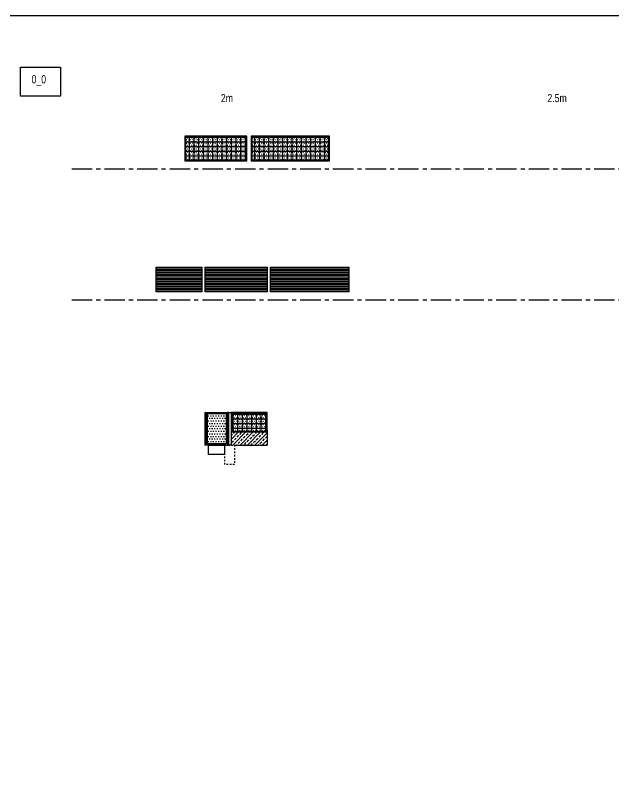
# Model space of a CAD drawing. Header units: metres. Extents: x -21 to 591, y -28 to 288.
# Drawn here: x 271.37 to 308.01, y 240.2 to 287.64 of the extents above; entities that cross this region are included whole.
import ezdxf

# ---------------------------------------------------------------- set-up
doc = ezdxf.new("R2010")
doc.units = ezdxf.units.M
doc.linetypes.add('CENTER', pattern=[2, 1.25, -0.25, 0.25, -0.25])
doc.linetypes.add('DASHED', pattern=[0.75, 0.5, -0.25])
doc.layers.add('m_panele', color=7, linetype='Continuous')
doc.layers.add('m_podwaliny', color=8, linetype='Continuous')
doc.styles.add('CDMSTYLE', font='CDMSIMPL', dxfattribs={"width": 0.8, "bigfont": 'CDMBIGPL'})
pattern_1 = [(90, (-1e-12, -1), (-0.28575, 6e-17), []), (180, (-1e-12, -1), (-6e-17, -0.28575), [])]
pattern_2 = [(0, (-1e-12, -1), (0.0555625, 0.111125), [0, -0.111125])]
pattern_3 = [(0, (-344.70027, -270.53981), (3e-17, 0.09525), [])]

# ---------------------------------------------------------------- blocks, each defined once
blk = doc.blocks.new('0_0')
at = {"color": 1, "linetype": 'Continuous', "lineweight": 25}
blk.add_lwpolyline([(0, 0), (0.001, 0)], dxfattribs=at)
blk = doc.blocks.new('P_4_2_1')
at = {"layer": 'm_panele'}
h = blk.add_hatch(color=251, dxfattribs=at)
h.paths.add_polyline_path([(3.9, 2), (0.1, 2), (0.1, 0.5), (3.9, 0.5)])
h.paths.add_polyline_path([(3.85, 0.55), (0.15, 0.55), (0.15, 1.95), (3.85, 1.95)], flags=16)
h = blk.add_hatch(dxfattribs=at)
h.set_pattern_fill('ANSI37', color=251, scale=0.09, angle=45, style=0)
h.set_pattern_definition(pattern_1)
h.paths.add_polyline_path([(3.85, 1.95), (0.15, 1.95), (0.15, 0.55), (3.85, 0.55)])
h = blk.add_hatch(dxfattribs=at)
h.set_pattern_fill('DOTS', color=95, scale=0.07, style=0)
h.set_pattern_definition(pattern_2)
h.paths.add_polyline_path([(3.85, 1.95), (0.15, 1.95), (0.15, 0.55), (3.85, 0.55)])
at = {"layer": 'm_panele', "color": 251}
blk.add_lwpolyline([(0.1, 0.5), (3.9, 0.5), (3.9, 2), (0.1, 2), (0.1, 0.5)], dxfattribs=at)
blk.add_lwpolyline([(0.15, 0.55), (3.85, 0.55), (3.85, 1.95), (0.15, 1.95)], close=True, dxfattribs=at)
blk = doc.blocks.new('P_5_2_1')
at = {"layer": 'm_panele'}
h = blk.add_hatch(color=251, dxfattribs=at)
h.paths.add_polyline_path([(4.9, 2), (0.1, 2), (0.1, 0.5), (4.9, 0.5)])
h.paths.add_polyline_path([(4.85, 0.55), (0.15, 0.55), (0.15, 1.95), (4.85, 1.95)], flags=16)
h = blk.add_hatch(dxfattribs=at)
h.set_pattern_fill('ANSI37', color=251, scale=0.09, angle=45, style=0)
h.set_pattern_definition(pattern_1)
h.paths.add_polyline_path([(4.85, 1.95), (0.15, 1.95), (0.15, 0.55), (4.85, 0.55)])
h = blk.add_hatch(dxfattribs=at)
h.set_pattern_fill('DOTS', color=95, scale=0.07, style=0)
h.set_pattern_definition(pattern_2)
h.paths.add_polyline_path([(4.85, 1.95), (0.15, 1.95), (0.15, 0.55), (4.85, 0.55)])
at = {"layer": 'm_panele', "color": 251}
blk.add_lwpolyline([(0.1, 0.5), (4.9, 0.5), (4.9, 2), (0.1, 2), (0.1, 0.5)], dxfattribs=at)
blk.add_lwpolyline([(0.15, 0.55), (4.85, 0.55), (4.85, 1.95), (0.15, 1.95)], close=True, dxfattribs=at)
blk = doc.blocks.new('DZ_4_2_1')
at = {"layer": 'm_panele', "linetype": 'Continuous', "lineweight": 25}
h = blk.add_hatch(dxfattribs=at)
h.set_pattern_fill('DOTS', color=95, scale=0.1)
h.set_pattern_definition([(0, (-147.98, -221.39), (0.079375, 0.15875), [0, -0.15875])])
h.paths.add_polyline_path([(1.385, 2.04), (0.235, 2.04), (0.235, 1.13), (1.385, 1.13)])
h.paths.add_polyline_path([(1.385, 1.06), (0.235, 1.06), (0.235, 0.08), (1.385, 0.08)])
at = {"layer": 'm_panele'}
h = blk.add_hatch(color=251, dxfattribs=at)
h.paths.add_polyline_path([(3.892, 2.01), (1.7, 2.01), (1.7, 0.81), (3.892, 0.81)])
h.paths.add_polyline_path([(3.842, 0.86), (1.75, 0.86), (1.75, 1.96), (3.842, 1.96)], flags=16)
h = blk.add_hatch(dxfattribs=at)
h.set_pattern_fill('ANSI37', color=251, scale=0.09, angle=45, style=0)
h.set_pattern_definition([(90, (0.1, 0.31), (-0.28575, 6e-17), []), (180, (0.1, 0.31), (-6e-17, -0.28575), [])])
h.paths.add_polyline_path([(3.842, 1.96), (1.75, 1.96), (1.75, 0.86), (3.842, 0.86)])
h = blk.add_hatch(dxfattribs=at)
h.set_pattern_fill('DOTS', color=95, scale=0.07, style=0)
h.set_pattern_definition([(0, (0.1, 0.31), (0.0555625, 0.111125), [0, -0.111125])])
h.paths.add_polyline_path([(3.842, 1.96), (1.75, 1.96), (1.75, 0.86), (3.842, 0.86)])
h = blk.add_hatch(dxfattribs=at)
h.set_pattern_fill('ANSI33', color=8, scale=0.05, style=0)
h.set_pattern_definition([(45, (-151.2667, -223.5827), (-0.2245064, 0.2245064), []), (45, (-151.0422, -223.5827), (-0.2245064, 0.2245064), [0.15875, -0.079375])])
h.paths.add_polyline_path([(3.892, 0.81), (1.7, 0.81), (1.7, 0.01), (1.9, 0.01), (4.692, 0.01), (3.892, 0.01)])
at = {"layer": 'm_panele', "color": 8, "lineweight": 25}
blk.add_line((3.892, 0.91), (3.892, 0.01), dxfattribs=at)
at = {"layer": 'm_panele', "color": 8}
blk.add_line((1.9, 0.01), (3.892, 0.01), dxfattribs=at)
blk.add_line((1.9, 0.01), (3.892, 0.01), dxfattribs=at)
at = {"layer": 'm_panele', "color": 1, "linetype": 'Continuous', "lineweight": 25}
for points in [[(0.1, 2.01), (1.52, 2.01), (1.52, 0.01), (0.1, 0.01)], [(0.165, 2.01), (1.455, 2.01), (1.455, 0.01), (0.165, 0.01)], [(0.235, 1.94), (1.385, 1.94), (1.385, 0.08), (0.235, 0.08)], [(1.455, 0.01), (1.52, 0.01), (1.52, 2.01), (1.455, 2.01)], [(1.52, 2.01), (1.68, 2.01), (1.68, 0.01), (1.52, 0.01)], [(0.31, 0), (1.29, 0), (1.29, -0.58), (0.31, -0.58)]]:
    blk.add_lwpolyline(points, close=True, dxfattribs=at)
at = {"layer": 'm_panele', "color": 251}
blk.add_lwpolyline([(1.7, 0.81), (3.892, 0.81), (3.892, 2.01), (1.7, 2.01), (1.7, 0.81)], dxfattribs=at)
blk.add_lwpolyline([(1.75, 0.86), (3.842, 0.86), (3.842, 1.96), (1.75, 1.96)], close=True, dxfattribs=at)
at = {"layer": 'm_panele', "color": 1, "linetype": 'DASHED', "ltscale": 0.005}
blk.add_lwpolyline([(1.3, 0.01), (1.9, 0.01), (1.9, -1.19), (1.3, -1.19)], close=True, dxfattribs=at)
blk = doc.blocks.new('P_3_2_2')
at = {"layer": 'm_panele', "linetype": 'Continuous', "lineweight": 25}
h = blk.add_hatch(dxfattribs=at)
h.set_pattern_fill('ANSI31', scale=0.03, angle=315)
h.set_pattern_definition(pattern_3)
h.paths.add_polyline_path([(0.1, 2), (2.9, 2), (2.9, 0.5), (0.1, 0.5)])
at = {"layer": 'm_panele', "color": 1, "linetype": 'Continuous', "lineweight": 25}
blk.add_lwpolyline([(0.1, 2), (2.9, 2), (2.9, 0.5), (0.1, 0.5)], close=True, dxfattribs=at)
blk = doc.blocks.new('P_4_2_2')
at = {"layer": 'm_panele', "linetype": 'Continuous', "lineweight": 25}
h = blk.add_hatch(dxfattribs=at)
h.set_pattern_fill('ANSI31', scale=0.03, angle=315)
h.set_pattern_definition(pattern_3)
h.paths.add_polyline_path([(0.1, 2), (3.9, 2), (3.9, 0.5), (0.1, 0.5)])
at = {"layer": 'm_panele', "color": 1, "linetype": 'Continuous', "lineweight": 25}
blk.add_lwpolyline([(0.1, 2), (3.9, 2), (3.9, 0.5), (0.1, 0.5)], close=True, dxfattribs=at)
blk = doc.blocks.new('P_5_2_2')
at = {"layer": 'm_panele', "linetype": 'Continuous', "lineweight": 25}
h = blk.add_hatch(dxfattribs=at)
h.set_pattern_fill('ANSI31', scale=0.03, angle=315)
h.set_pattern_definition(pattern_3)
h.paths.add_polyline_path([(0.1, 2), (4.9, 2), (4.9, 0.5), (0.1, 0.5)])
at = {"layer": 'm_panele', "color": 1, "linetype": 'Continuous', "lineweight": 25}
blk.add_lwpolyline([(0.1, 2), (4.9, 2), (4.9, 0.5), (0.1, 0.5)], close=True, dxfattribs=at)

msp = doc.modelspace()

# ---------------------------------------------------------------- linework, layer by layer
at = {"color": 8, "linetype": 'CENTER', "lineweight": 25}
for p, q in [((274.8231, 278.2432), (493.7946, 278.2432)), ((274.8231, 270.2078), (493.7946, 270.2078))]:
    msp.add_line(p, q, dxfattribs=at)
at = {"color": 1, "linetype": 'Continuous', "lineweight": 25}
msp.add_lwpolyline([(219.7213, 287.6429), (590.5736, 287.6429), (590.5736, 190.9415), (219.7213, 190.9415)], close=True, dxfattribs=at)
at = {"layer": 'm_podwaliny', "color": 1, "linetype": 'Continuous', "lineweight": 25}
msp.add_lwpolyline([(274.134, 282.6874), (271.6782, 282.6874), (271.6782, 284.4812), (274.134, 284.4812)], close=True, dxfattribs=at)

# ---------------------------------------------------------------- block references
at = {"layer": 'm_panele', "color": 1, "linetype": 'Continuous', "lineweight": 25}
for name, p in [('P_4_2_1', (281.646, 278.2431)), ('P_5_2_1', (285.7044, 278.2431)), ('P_3_2_2', (279.9, 270.2078)), ('P_4_2_2', (282.9, 270.2078)), ('P_5_2_2', (286.9, 270.2078))]:
    msp.add_blockref(name, p, dxfattribs=at)
at = {"layer": 'm_panele', "color": 6, "linetype": 'Continuous', "lineweight": 25}
msp.add_blockref('DZ_4_2_1', (282.8975, 261.3065), dxfattribs=at)
at = {"layer": 'm_podwaliny', "color": 1, "linetype": 'Continuous', "lineweight": 25}
msp.add_blockref('0_0', (272.6919, 283.2358), dxfattribs=at)

# ---------------------------------------------------------------- texts
at = {"layer": 'm_panele', "color": 1, "linetype": 'Continuous', "lineweight": 25, "style": 'CDMSTYLE', "width": 0.8}
for s, p in [('2m', (283.9581, 282.3308)), ('2.5m', (303.9581, 282.3308))]:
    msp.add_text(s, height=0.5, dxfattribs=at).set_placement(p)
at = {"layer": 'm_podwaliny', "color": 1, "linetype": 'Continuous', "lineweight": 25, "style": 'CDMSTYLE', "width": 0.8}
msp.add_text('0_0', height=0.5, dxfattribs=at).set_placement((272.3563, 283.4846))

doc.saveas('drawing.dxf')
